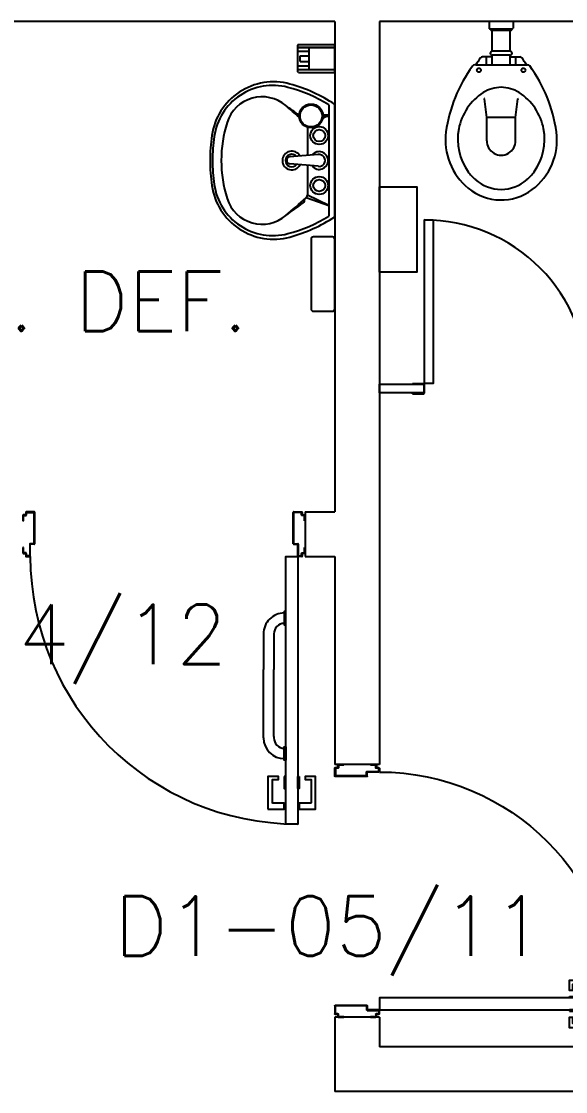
# Model space of a CAD drawing. Header units: millimetres. Extents: x 1887 to 2405, y 1100 to 1335.
# Drawn here: x 2134.855 to 2136.687, y 1177.448 to 1181.048 of the extents above; entities that cross this region are included whole.
import ezdxf

# ---------------------------------------------------------------- set-up
doc = ezdxf.new("R2010")
doc.units = ezdxf.units.MM
for name, color, linetype in [('AR-ALV', 2, 'Continuous'), ('AR-DIVISÓRIAS', 1, 'Continuous'), ('AR-LOUCAS', 1, 'Continuous'), ('AR-LOUÇAS', 1, 'Continuous'), ('AR-PORTA', 1, 'Continuous'), ('DV- VISTA', 2, 'Continuous'), ('ENDEREÇO', 2, 'Continuous'), ('maçaneta', 1, 'Continuous'), ('mov', 1, 'Continuous'), ('PM-PERFIL U-C', 2, 'Continuous'), ('PM-PUXADOR-V', 1, 'Continuous'), ('pm1', 2, 'Continuous'), ('pm2', 2, 'Continuous'), ('TEXTO', 2, 'Continuous'), ('WC1', 1, 'Continuous'), ('WC2', 1, 'Continuous'), ('WC3', 1, 'Continuous')]:
    doc.layers.add(name, color=color, linetype=linetype)
doc.styles.add('UNB-100', font='simplex.shx', dxfattribs={"height": 0.2})
doc.styles.add('UNB1-100', font='simplex.shx', dxfattribs={"height": 0.2})

# ---------------------------------------------------------------- blocks, each defined once
blk = doc.blocks.new('LVTR-01P')
at = {"layer": 'WC1'}
for centre, radius, start, end in [((0.2424, -0.2861), 0.5176, 146.4501, 164.8885), ((-0.2424, -0.2861), 0.5176, 15.1115, 33.5499), ((-0.0544, -0.2059), 0.2102, 164.8885, 261.8746), ((0.0544, -0.2059), 0.2102, 278.1254, 15.1115), ((0, 0.175), 0.595, 261.8746, 270), ((0, 0.175), 0.595, 270, 278.1254)]:
    blk.add_arc(centre, radius, start, end, dxfattribs=at)
at = {"layer": 'WC2'}
for p, q in [((0.189, 0), (-0.189, 0)), ((-0.1869, -0.02), (0.1869, -0.02)), ((-0.0199, -0.0561), (-0.0119, -0.1511)), ((0.0195, -0.0561), (0.0115, -0.1511)), ((-0.112, -0.0924), (-0.0168, -0.0924)), ((0.0165, -0.0924), (0.1161, -0.0924))]:
    blk.add_line(p, q, dxfattribs=at)
for centre, radius in [((-0.084, -0.0525), 0.02), ((0.084, -0.0525), 0.02), ((-0.15, -0.08), 0.04)]:
    blk.add_circle(centre, radius, dxfattribs=at)
for centre, radius, start, end in [((-0.0002, -0.0527), 0.02, 350.3752, 189.6248), ((0.1161, -0.105), 0.0126, 41.3277, 90), ((-4.9199, -4.5336), 6.7189, 40.55971, 41.32768), ((4.9199, -4.5336), 6.7189, 138.93408, 139.44029), ((-0.0909, -0.2449), 0.1233, 139.4403, 252.413), ((-0.0002, -0.1501), 0.0118, 184.8124, 355.1876), ((0.0909, -0.2449), 0.1233, 287.587, 40.5597), ((0, 0.042), 0.4242, 252.413, 270), ((0, 0.042), 0.4242, 270, 287.587)]:
    blk.add_arc(centre, radius, start, end, dxfattribs=at)
at = {"layer": 'WC3'}
for p, q in [((-0.152, -0.02), (-0.152, -0.0401)), ((-0.148, -0.02), (-0.148, -0.0401)), ((-0.148, -0.0276), (-0.1415, -0.0409)), ((-0.148, -0.0335), (-0.1456, -0.0402)), ((0.1518, -0.02), (0.1161, -0.0924)), ((0.1528, -0.02), (0.1256, -0.0967))]:
    blk.add_line(p, q, dxfattribs=at)
for centre, radius in [((-0.084, -0.0525), 0.03), ((0.084, -0.0525), 0.03), ((-0.15, -0.08), 0.037)]:
    blk.add_circle(centre, radius, dxfattribs=at)
for centre, radius, start, end in [((0.2424, -0.2861), 0.505, 148.2072, 165.2817), ((0, -0.0525), 0.03, 308.8043, 231.1957), ((-0.2424, -0.2861), 0.505, 14.7183, 31.7928), ((0.1319, -0.1152), 0.0137, 36.1653, 98.2711), ((-5.2813, -4.0721), 6.7189, 35.55971, 36.16525), ((5.2813, -4.0721), 6.7189, 143.96959, 144.44029), ((0, -0.1449), 0.0315, 117.9488, 62.7672), ((0, -0.1449), 0.021, 130.9255, 50.2909), ((-0.0531, -0.2084), 0.1995, 165.2817, 262.1149), ((0.0531, -0.2084), 0.1995, 277.8851, 14.7183), ((0, 0.175), 0.5866, 262.1149, 270), ((0, 0.175), 0.5866, 270, 277.8851)]:
    blk.add_arc(centre, radius, start, end, dxfattribs=at)
blk = doc.blocks.new('pb55-gr-01p')
at = {"layer": 'mov'}
blk.add_arc((0.0015, 0.0172), 0.55, 359.7335, 90, dxfattribs=at)
at = {"layer": 'pm1'}
blk.add_lwpolyline([(0.0315, 0.5673), (0.0315, 0.0172), (0.0015, 0.0172), (0.0015, 0.5673)], close=True, dxfattribs=at)
at = {"layer": 'pm2'}
for p, q in [((-0.0385, 0.0172), (-0.0008, 0.0172)), ((-0.0385, 0.0158), (-0.0385, 0.0172)), ((-0.0008, 0.0158), (-0.0385, 0.0158)), ((0, 0.015), (0, -0.015)), ((0.0015, -0.0152), (0.0015, 0.015)), ((0.5515, -0.0152), (0.5515, 0.015)), ((0.553, 0.015), (0.553, -0.015)), ((0.5915, 0.0172), (0.5537, 0.0172)), ((0.5537, 0.0158), (0.5915, 0.0158)), ((0.5915, 0.0158), (0.5915, 0.0172)), ((-0.001, -0.016), (-0.0385, -0.016)), ((-0.0385, -0.0175), (-0.0385, -0.016)), ((-0.0385, -0.0175), (-0.0008, -0.0175)), ((0.5915, -0.0175), (0.5537, -0.0175)), ((0.554, -0.016), (0.5915, -0.016)), ((0.5915, -0.0175), (0.5915, -0.016))]:
    blk.add_line(p, q, dxfattribs=at)
for centre, radius, start, end in [((-0.0008, 0.015), 0.00225, 0, 90), ((-0.0008, 0.015), 0.00075, 0, 90), ((0.5537, 0.015), 0.00225, 90, 180), ((0.5537, 0.015), 0.00075, 90, 180), ((-0.001, -0.015), 0.001, 270, 0), ((-0.0008, -0.0152), 0.00225, 270, 0), ((0.5537, -0.0152), 0.00225, 180, 270), ((0.554, -0.015), 0.001, 180, 270)]:
    blk.add_arc(centre, radius, start, end, dxfattribs=at)
blk = doc.blocks.new('DV3')
at = {"layer": 'DV- VISTA', "color": 2}
blk.add_lwpolyline([(0.03, 0), (0.03, -0.15), (0, -0.15), (0, 0)], close=True, dxfattribs=at)
blk = doc.blocks.new('BACI-01P')
at = {"layer": 'WC1'}
for p, q in [((0.146, 0.0857), (0.146, 0.0887)), ((0.1191, 0.03), (0.1191, 0.0624)), ((0.1191, 0.03), (0.1139, 0.03)), ((0.1139, 0.0298), (0.1139, -0.0298)), ((0.1191, -0.03), (0.1139, -0.03)), ((0.1191, -0.03), (0.1191, -0.0624)), ((0.146, -0.0857), (0.146, -0.0887))]:
    blk.add_line(p, q, dxfattribs=at)
for centre, radius, start, end in [((0.4364, -0.2936), 0.4837, 97.6805, 126.3454), ((0.3996, -0.0205), 0.2081, 36.8881, 97.6805), ((0.4044, -0.3155), 0.4771, 122.7818, 126.1604), ((0.1551, 0.0887), 0.00909, 126.3358, 180), ((0.4268, 0), 0.174, 320.4767, 36.8881), ((0.1282, 0.0624), 0.00909, 126.1604, 180), ((0.1282, -0.0624), 0.00909, 180, 233.8396), ((0.4044, 0.3155), 0.4771, 233.8396, 237.2182), ((0.1551, -0.0887), 0.00909, 180, 238.9825), ((0.4364, 0.2936), 0.4837, 233.7577, 262.3195), ((0.3996, 0.0205), 0.2081, 262.3195, 320.8979)]:
    blk.add_arc(centre, radius, start, end, dxfattribs=at)
at = {"layer": 'WC2'}
for p, q in [((0.146, -0.0857), (0.146, 0.0857)), ((0, 0.04), (0.023, 0.04)), ((0.025, 0.035), (0.025, 0.038)), ((0.025, -0.035), (0.025, 0.035)), ((0.025, 0.035), (0.028, 0.035)), ((0.03, -0.033), (0.03, 0.033)), ((0.1, 0.03), (0.03, 0.03)), ((0.1, 0.0298), (0.1, -0.0298)), ((0.025, -0.038), (0.025, -0.035)), ((0.025, -0.035), (0.028, -0.035)), ((0.1, -0.03), (0.03, -0.03)), ((0, -0.04), (0.023, -0.04))]:
    blk.add_line(p, q, dxfattribs=at)
for centre, radius, start, end in [((0.3966, -0.0404), 0.1866, 54.2515, 147.3201), ((0.4126, -0.0182), 0.1592, 41.3299, 54.2515), ((0.4333, 0), 0.1317, 0, 41.3299), ((0.023, 0.038), 0.002, 0, 90), ((0.107, 0.0298), 0.00697, 0, 180), ((0.3335, 0), 0.1117, 147.3201, 180), ((0.028, 0.033), 0.002, 0, 90), ((0.3335, 0), 0.1117, 180, 212.6799), ((0.4333, 0), 0.1317, 318.6701, 0), ((0.028, -0.033), 0.002, 270, 0), ((0.107, -0.0298), 0.00697, 180, 0), ((0.023, -0.038), 0.002, 270, 0), ((0.3966, 0.0404), 0.1866, 212.6799, 305.7485), ((0.4126, 0.0182), 0.1592, 305.7485, 318.6701)]:
    blk.add_arc(centre, radius, start, end, dxfattribs=at)
at = {"layer": 'WC3'}
for p, q in [((0.146, 0.0497), (0.1191, 0.0497)), ((0.146, 0.03), (0.1191, 0.03)), ((0.146, -0.03), (0.1191, -0.03)), ((0.146, -0.0497), (0.1191, -0.0497))]:
    blk.add_line(p, q, dxfattribs=at)
at = {"layer": 'WC3', "color": 1}
for p, q in [((0.261, 0.0562), (0.2593, 0.0585)), ((0.3229, 0.0486), (0.261, 0.0562)), ((0.3229, 0.0486), (0.3229, -0.0486)), ((0.4015, 0.0486), (0.3229, 0.0486)), ((0.261, -0.0562), (0.2593, -0.0585)), ((0.3229, -0.0486), (0.261, -0.0562)), ((0.4015, -0.0486), (0.3229, -0.0486))]:
    blk.add_line(p, q, dxfattribs=at)
for centre in [(0.1641, 0.075), (0.1641, -0.075)]:
    blk.add_circle(centre, 0.00682, dxfattribs=at)
blk.add_arc((0.4015, 0), 0.0486, 270, 90, dxfattribs=at)
blk = doc.blocks.new('PM3')
at = {"layer": 'maçaneta'}
for points in [[(0.02, 0.825), (-0.035, 0.825), (-0.035, 0.715), (0, 0.715), (0, 0.725), (-0.02, 0.725), (-0.02, 0.8035, -0.414214), (-0.0185, 0.805), (0.02, 0.805)], [(0.125, 0.825), (0.07, 0.825), (0.07, 0.805), (0.1085, 0.805, -0.414214), (0.11, 0.8035), (0.11, 0.725), (0.09, 0.725), (0.09, 0.715), (0.125, 0.715)]]:
    blk.add_lwpolyline(points, format="xyb", close=True, dxfattribs=at)
for points in [[(0.02, 0.715), (0.02, 0.755), (0.025, 0.755), (0.025, 0.715)], [(0.07, 0.715), (0.07, 0.755), (0.065, 0.755), (0.065, 0.715)]]:
    blk.add_lwpolyline(points, close=True, dxfattribs=at)
at = {"layer": 'mov'}
blk.add_arc((0.025, 0.075), 0.8, 0, 90, dxfattribs=at)
at = {"layer": 'PM-PERFIL U-C'}
for p, q in [((0.01, 0.065), (0.01, 0.0735)), ((0.0115, 0.075), (0.0235, 0.075)), ((0.012, 0.073), (0.012, 0.0645)), ((0.023, 0.073), (0.012, 0.073)), ((0.023, 0.0335), (0.023, 0.073)), ((0.025, 0.0735), (0.025, 0.034)), ((0.825, 0.0735), (0.825, 0.034)), ((0.8385, 0.075), (0.8265, 0.075)), ((0.827, 0.073), (0.838, 0.073)), ((0.827, 0.0335), (0.827, 0.073)), ((0.838, 0.073), (0.838, 0.0645)), ((0.84, 0.065), (0.84, 0.0735)), ((0, 0.045), (0, 0.0635)), ((0.002, 0.045), (0, 0.045)), ((0.0015, 0.065), (0.01, 0.065)), ((0.002, 0.063), (0.002, 0.045)), ((0.0105, 0.063), (0.002, 0.063)), ((0.8395, 0.063), (0.848, 0.063)), ((0.8485, 0.065), (0.84, 0.065)), ((0.848, 0.063), (0.848, 0.045)), ((0.848, 0.045), (0.85, 0.045)), ((0.85, 0.045), (0.85, 0.0635)), ((0.038, 0.032), (0.0245, 0.032)), ((0.0385, 0.034), (0.025, 0.034)), ((0.038, 0.032), (0.038, -0.073)), ((0.04, 0.0325), (0.04, -0.0735)), ((0.81, 0.0325), (0.81, -0.0735)), ((0.8115, 0.034), (0.825, 0.034)), ((0.812, 0.032), (0.8255, 0.032)), ((0.812, 0.032), (0.812, -0.073)), ((0, -0.045), (0.002, -0.045)), ((0, -0.0635), (0, -0.045)), ((0.01, -0.065), (0.0015, -0.065)), ((0.002, -0.045), (0.002, -0.063)), ((0.002, -0.063), (0.0105, -0.063)), ((0.01, -0.0735), (0.01, -0.065)), ((0.012, -0.0645), (0.012, -0.073)), ((0.838, -0.0645), (0.838, -0.073)), ((0.848, -0.063), (0.8395, -0.063)), ((0.84, -0.0735), (0.84, -0.065)), ((0.84, -0.065), (0.8485, -0.065)), ((0.85, -0.045), (0.848, -0.045)), ((0.848, -0.045), (0.848, -0.063)), ((0.85, -0.0635), (0.85, -0.045)), ((0.0385, -0.075), (0.0115, -0.075)), ((0.012, -0.073), (0.038, -0.073)), ((0.8115, -0.075), (0.8385, -0.075)), ((0.838, -0.073), (0.812, -0.073))]:
    blk.add_line(p, q, dxfattribs=at)
for centre, start, end in [((0.0115, 0.0735), 90, 180), ((0.0235, 0.0735), 360, 90), ((0.8265, 0.0735), 90, 180), ((0.8385, 0.0735), 0, 90), ((0.0015, 0.0635), 90, 180), ((0.0105, 0.0645), 270, 0), ((0.8395, 0.0645), 180, 270), ((0.8485, 0.0635), 0, 90), ((0.0245, 0.0335), 180, 270), ((0.0385, 0.0325), 0, 90), ((0.8115, 0.0325), 90, 180), ((0.8255, 0.0335), 270, 0), ((0.0015, -0.0635), 180, 270), ((0.0105, -0.0645), 0, 90), ((0.8395, -0.0645), 90, 180), ((0.8485, -0.0635), 270, 0), ((0.0115, -0.0735), 180, 270), ((0.0385, -0.0735), 269.9386, 0), ((0.8115, -0.0735), 180, 270.0614), ((0.8385, -0.0735), 270, 0)]:
    blk.add_arc(centre, 0.0015, start, end, dxfattribs=at)
at = {"layer": 'pm1'}
blk.add_lwpolyline([(0.065, 0.875), (0.065, 0.075), (0.025, 0.075), (0.025, 0.875)], close=True, dxfattribs=at)
blk = doc.blocks.new('marco-d')
at = {"layer": 'PM-PERFIL U-C'}
for p, q in [((-0.0135, 0), (-0.0015, 0)), ((-0.025, -0.03), (-0.025, -0.0115)), ((-0.023, -0.03), (-0.025, -0.03)), ((-0.0235, -0.01), (-0.015, -0.01)), ((-0.0145, -0.012), (-0.023, -0.012)), ((-0.023, -0.012), (-0.023, -0.03)), ((-0.015, -0.01), (-0.015, -0.0015)), ((-0.002, -0.002), (-0.013, -0.002)), ((-0.013, -0.002), (-0.013, -0.0105)), ((-0.002, -0.0415), (-0.002, -0.002)), ((0, -0.0015), (0, -0.041)), ((0.013, -0.043), (-0.0005, -0.043)), ((0.0135, -0.041), (0, -0.041)), ((0.013, -0.043), (0.013, -0.148)), ((0.015, -0.0425), (0.015, -0.1485)), ((-0.025, -0.1385), (-0.025, -0.12)), ((-0.025, -0.12), (-0.023, -0.12)), ((-0.015, -0.14), (-0.0235, -0.14)), ((-0.023, -0.12), (-0.023, -0.138)), ((-0.023, -0.138), (-0.0145, -0.138)), ((-0.015, -0.1485), (-0.015, -0.14)), ((-0.013, -0.1395), (-0.013, -0.148)), ((0.0135, -0.15), (-0.0135, -0.15)), ((-0.013, -0.148), (0.013, -0.148))]:
    blk.add_line(p, q, dxfattribs=at)
for centre, start, end in [((-0.0135, -0.0015), 90, 180), ((-0.0015, -0.0015), 360, 90), ((-0.0235, -0.0115), 90, 180), ((-0.0145, -0.0105), 270, 0), ((-0.0005, -0.0415), 180, 270), ((0.0135, -0.0425), 0, 90), ((-0.0235, -0.1385), 180, 270), ((-0.0145, -0.1395), 0, 90), ((-0.0135, -0.1485), 180, 270), ((0.0135, -0.1485), 269.9386, 0)]:
    blk.add_arc(centre, 0.0015, start, end, dxfattribs=at)
blk = doc.blocks.new('marco-e')
at = {"layer": 'PM-PERFIL U-C'}
for p, q in [((0, -0.0015), (0, -0.041)), ((0.0135, 0), (0.0015, 0)), ((0.002, -0.0415), (0.002, -0.002)), ((0.002, -0.002), (0.013, -0.002)), ((0.013, -0.002), (0.013, -0.0105)), ((0.0145, -0.012), (0.023, -0.012)), ((0.015, -0.01), (0.015, -0.0015)), ((0.0235, -0.01), (0.015, -0.01)), ((0.023, -0.012), (0.023, -0.03)), ((0.023, -0.03), (0.025, -0.03)), ((0.025, -0.03), (0.025, -0.0115)), ((-0.015, -0.0425), (-0.015, -0.1485)), ((-0.0135, -0.041), (0, -0.041)), ((-0.013, -0.043), (0.0005, -0.043)), ((-0.013, -0.043), (-0.013, -0.148)), ((0.013, -0.1395), (0.013, -0.148)), ((0.023, -0.138), (0.0145, -0.138)), ((0.015, -0.14), (0.0235, -0.14)), ((0.015, -0.1485), (0.015, -0.14)), ((0.025, -0.12), (0.023, -0.12)), ((0.023, -0.12), (0.023, -0.138)), ((0.025, -0.1385), (0.025, -0.12)), ((-0.0135, -0.15), (0.0135, -0.15)), ((0.013, -0.148), (-0.013, -0.148))]:
    blk.add_line(p, q, dxfattribs=at)
for centre, start, end in [((0.0015, -0.0015), 90, 180), ((0.0145, -0.0105), 180, 270), ((0.0135, -0.0015), 0, 90), ((0.0235, -0.0115), 0, 90), ((-0.0135, -0.0425), 90, 180), ((0.0005, -0.0415), 270, 0), ((0.0145, -0.1395), 90, 180), ((0.0235, -0.1385), 270, 0), ((-0.0135, -0.1485), 180, 270.0614), ((0.0135, -0.1485), 270, 0)]:
    blk.add_arc(centre, 0.0015, start, end, dxfattribs=at)
blk = doc.blocks.new('PM4')
at = {"layer": 'maçaneta'}
for points in [[(0.02, 1), (-0.035, 1), (-0.035, 0.89), (0, 0.89), (0, 0.9), (-0.02, 0.9), (-0.02, 0.9785, -0.414214), (-0.0185, 0.98), (0.02, 0.98)], [(0.125, 1), (0.07, 1), (0.07, 0.98), (0.1085, 0.98, -0.414214), (0.11, 0.9785), (0.11, 0.9), (0.09, 0.9), (0.09, 0.89), (0.125, 0.89)]]:
    blk.add_lwpolyline(points, format="xyb", close=True, dxfattribs=at)
for points in [[(0.02, 0.89), (0.02, 0.93), (0.025, 0.93), (0.025, 0.89)], [(0.07, 0.89), (0.07, 0.93), (0.065, 0.93), (0.065, 0.89)]]:
    blk.add_lwpolyline(points, close=True, dxfattribs=at)
at = {"layer": 'mov'}
blk.add_arc((0.025, 0.15), 0.9, 0, 90, dxfattribs=at)
at = {"layer": 'PM-PUXADOR-V'}
for p, q in [((0.14, 0.76), (0.14, 0.755)), ((0.105, 0.755), (0.105, 0.53)), ((0.14, 0.755), (0.14, 0.53)), ((0.105, 0.415), (0.105, 0.53)), ((0.14, 0.415), (0.14, 0.53)), ((0.105, 0.41), (0.105, 0.415)), ((0.14, 0.41), (0.14, 0.415))]:
    blk.add_line(p, q, dxfattribs=at)
for points in [[(0.065, 0.835), (0.07, 0.835), (0.07, 0.79), (0.065, 0.79)], [(0.065, 0.335), (0.07, 0.335), (0.07, 0.38), (0.065, 0.38)]]:
    blk.add_lwpolyline(points, close=True, dxfattribs=at)
blk.add_lwpolyline([(0.105, 0.755), (0.105, 0.76, 0.414214), (0.07, 0.795)], format="xyb", dxfattribs=at)
for centre, radius, start, end in [((0.07, 0.76), 0.07, 0, 90), ((0.07, 0.41), 0.035, 270, 0), ((0.07, 0.41), 0.07, 270, 0)]:
    blk.add_arc(centre, radius, start, end, dxfattribs=at)
at = {"layer": 'pm2'}
blk.add_lwpolyline([(0.065, 1.05), (0.065, 0.15), (0.025, 0.15), (0.025, 1.05)], close=True, dxfattribs=at)
at = {"layer": 'pm1'}
for name, p in [('marco-d', (0.025, 0.15)), ('marco-e', (0.925, 0.15))]:
    blk.add_blockref(name, p, dxfattribs=at)
blk = doc.blocks.new('TLHR-01p')
at = {"layer": 'WC1', "color": 1}
blk.add_lwpolyline([(-0.117, 0.08), (0.117, 0.08, -0.414214), (0.125, 0.072), (0.125, 0.008, -0.414214), (0.117, 0), (-0.117, 0, -0.414214), (-0.125, 0.008), (-0.125, 0.072, -0.414214)], format="xyb", close=True, dxfattribs=at)
blk = doc.blocks.new('PPLR-01p')
at = {"layer": 'WC1', "color": 1}
blk.add_lwpolyline([(-0.1435, 0.126), (0.1435, 0.126), (0.1435, 0), (-0.1435, 0), (-0.1435, 0.126)], dxfattribs=at)
blk = doc.blocks.new('SBSPRAY-P')
at = {"layer": 'WC1', "color": 1}
for p, q in [((-0.0444, 0), (0.0444, 0)), ((-0.0469, -0.122), (-0.0469, -0.0025)), ((-0.0376, -0.0025), (-0.0376, -0.122)), ((0.0376, -0.122), (0.0376, -0.0025)), ((0.0376, -0.0025), (0.0376, -0.122)), ((0.0469, -0.122), (0.0469, -0.0025)), ((-0.0376, -0.0861), (0.0376, -0.0861)), ((-0.0444, -0.1245), (0.0444, -0.1245))]:
    blk.add_line(p, q, dxfattribs=at)
for centre, start, end in [((-0.0444, -0.0025), 90, 180), ((0.0444, -0.0025), 0, 90), ((-0.0351, -0.0025), 90, 180), ((0.0351, -0.0025), 0, 90), ((-0.0444, -0.122), 180, 270), ((-0.0351, -0.122), 180, 270), ((0.0351, -0.122), 270, 360), ((0.0444, -0.122), 270, 0)]:
    blk.add_arc(centre, 0.0025, start, end, dxfattribs=at)
at = {"layer": 'WC2', "color": 1}
for p, q in [((-0.0247, -0.1245), (-0.0247, -0.0861)), ((-0.0096, -0.1161), (-0.0096, -0.0861)), ((0.0096, -0.1161), (0.0096, -0.0861)), ((0.0247, -0.1245), (0.0247, -0.0861)), ((-0.0096, -0.1161), (0.0096, -0.1161))]:
    blk.add_line(p, q, dxfattribs=at)

msp = doc.modelspace()

# ---------------------------------------------------------------- linework, layer by layer
at = {"layer": 'AR-ALV'}
for p, q in [((2135.9097, 1181.0485), (2133.6597, 1181.0485)), ((2135.9097, 1181.0485), (2135.9097, 1179.3985)), ((2136.0597, 1181.0485), (2136.0597, 1178.5485)), ((2136.7597, 1181.0485), (2136.0597, 1181.0485)), ((2135.8097, 1179.3985), (2135.8097, 1179.2485)), ((2135.8097, 1179.3985), (2135.9097, 1179.3985)), ((2135.8097, 1179.2485), (2135.9097, 1179.2485)), ((2135.9097, 1179.2485), (2135.9097, 1178.5485)), ((2136.0597, 1178.5485), (2135.9097, 1178.5485)), ((2135.9097, 1177.6985), (2135.9097, 1177.4485)), ((2136.0597, 1177.6985), (2135.9097, 1177.6985)), ((2136.0597, 1177.6985), (2136.0597, 1177.5985)), ((2136.9097, 1177.5985), (2136.0597, 1177.5985)), ((2140.3597, 1177.4485), (2135.9097, 1177.4485))]:
    msp.add_line(p, q, dxfattribs=at)

# ---------------------------------------------------------------- block references
at = {"layer": 'AR-DIVISÓRIAS'}
for name, p, rotation in [('pb55-gr-01p', (2136.2097, 1179.8135), 359.9999999981631), ('DV3', (2136.2097, 1179.8285), 270)]:
    msp.add_blockref(name, p, dxfattribs=dict(at, rotation=rotation))
at = {"layer": 'AR-LOUCAS', "xscale": -1}
for name, p, rotation in [('SBSPRAY-P', (2135.9097, 1180.9235), 270), ('TLHR-01p', (2135.9097, 1180.1985), 90)]:
    msp.add_blockref(name, p, dxfattribs=dict(at, rotation=rotation))
at = {"layer": 'AR-LOUCAS', "rotation": 90}
msp.add_blockref('PPLR-01p', (2136.1857, 1180.3485), dxfattribs=at)
at = {"layer": 'AR-LOUÇAS', "rotation": 270}
for name, p in [('BACI-01P', (2136.4697, 1181.0485)), ('LVTR-01P', (2135.9097, 1180.5805))]:
    msp.add_blockref(name, p, dxfattribs=at)
at = {"layer": 'AR-PORTA', "rotation": 180}
msp.add_blockref('PM4', (2135.8097, 1179.3985), dxfattribs=at)
at = {"layer": 'AR-PORTA', "xscale": -1, "rotation": 270}
msp.add_blockref('PM3', (2135.9847, 1177.6985), dxfattribs=at)

# ---------------------------------------------------------------- texts
at = {"layer": 'ENDEREÇO', "style": 'UNB1-100'}
for s, p in [('D1-04/12', (2134.0987, 1178.8865)), ('D1-05/11', (2135.1672, 1177.9057))]:
    msp.add_text(s, height=0.2, dxfattribs=at).set_placement(p)
at = {"layer": 'TEXTO', "style": 'UNB-100'}
msp.add_text('SANIT. DEF.', height=0.2, dxfattribs=at).set_placement((2134.092, 1180.0067))

doc.saveas('drawing.dxf')
